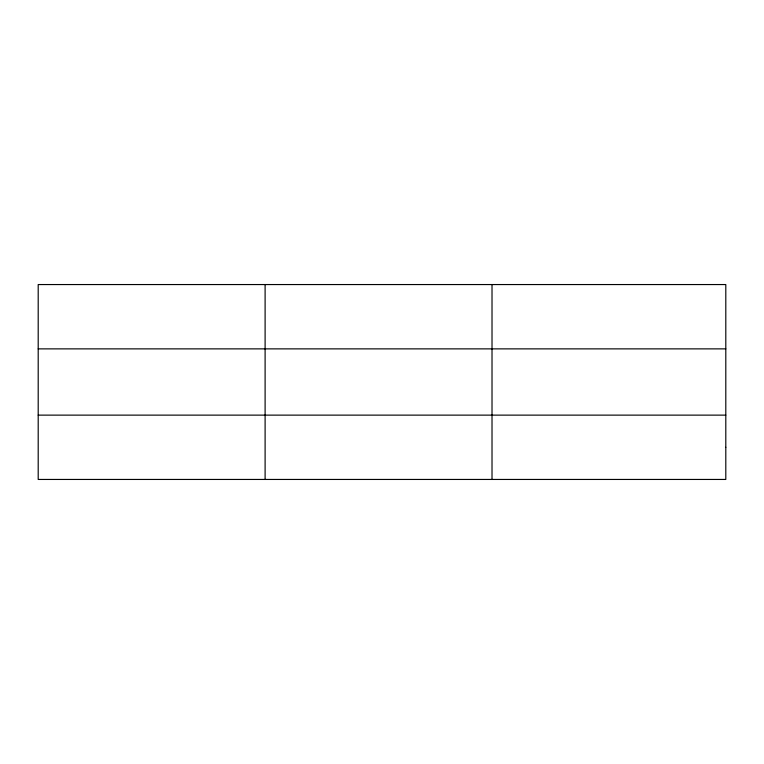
<?xml version="1.0" encoding="UTF-8"?>
<svg xmlns="http://www.w3.org/2000/svg" width="764" height="764" viewBox="0 0 764 764"><rect width="100%" height="100%" fill="white"/><g stroke="black" fill="none" stroke-linecap="round" stroke-linejoin="round"><path stroke-width="1.15" d="M265.108 284.552L265.108 479.448M492.016 284.552L492.016 479.448M38.2 348.871L725.8 348.871M38.2 415.129L725.8 415.129M725.8 447.293L725.8 479.448L38.2 479.448L38.2 284.552L725.8 284.552L725.8 447.293"/></g></svg>
